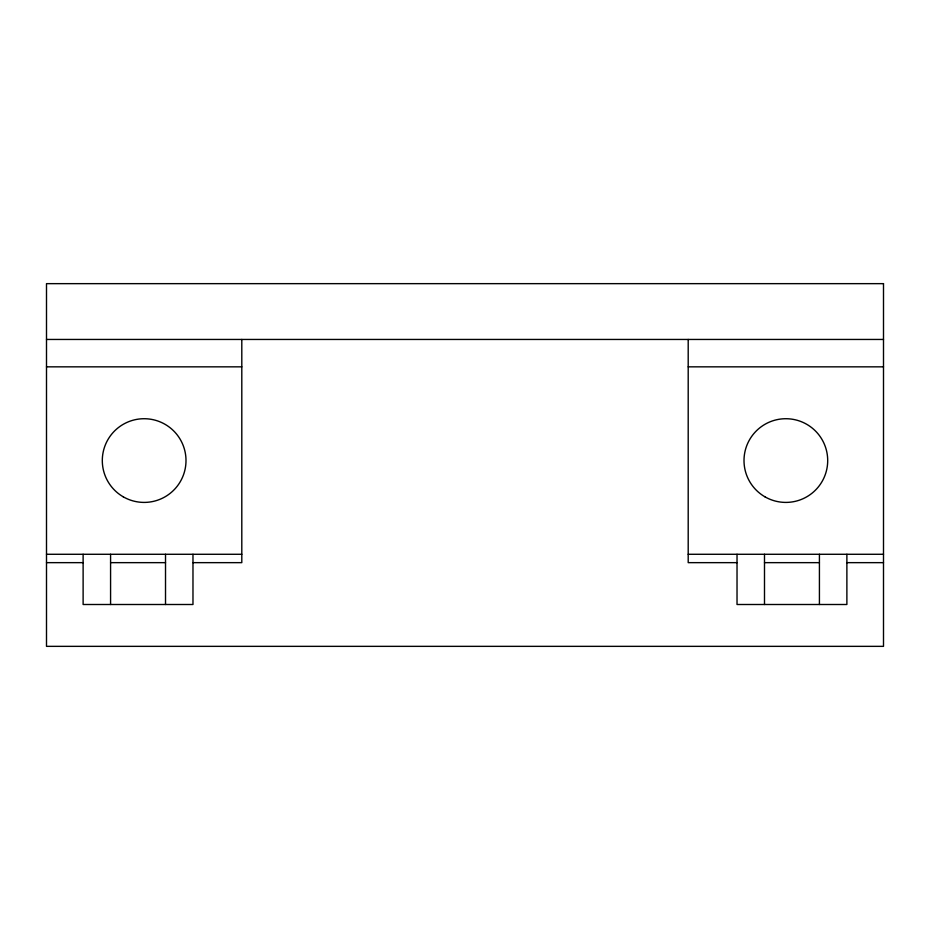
<?xml version="1.0" encoding="UTF-8"?>
<svg xmlns="http://www.w3.org/2000/svg" width="930" height="930" viewBox="0 0 930 930"><rect width="100%" height="100%" fill="white"/><g stroke="black" fill="none" stroke-linecap="round" stroke-linejoin="round"><path stroke-width="1.4" d="M46.5 339.45L883.5 339.45M46.5 366.839L241.8 366.839M688.2 366.839L883.5 366.839M46.5 554.28L241.8 554.28M688.2 554.28L883.5 554.28M46.5 562.65L83.119 562.65M110.577 562.65L165.517 562.65M192.975 562.65L241.8 562.65L241.8 339.45M737.025 562.65L688.2 562.65L688.2 339.45M764.495 562.65L819.423 562.65M846.881 562.65L883.5 562.65M846.881 554.28L846.881 604.5L737.025 604.5L737.025 554.28M819.423 554.28L819.423 604.5M764.495 554.28L764.495 604.5M192.975 554.28L192.975 604.5L83.119 604.5L83.119 554.28M165.517 554.28L165.517 604.5M110.577 554.28L110.577 604.5M883.5 283.65L46.5 283.65L46.5 646.35L883.5 646.35L883.5 283.65M123.225 496.806A41.85 41.85 0 0 0 186 460.559A41.85 41.85 0 0 0 123.225 424.324A41.85 41.85 0 0 0 123.225 496.806M764.925 496.806A41.85 41.85 0 0 0 827.7 460.559A41.85 41.85 0 0 0 764.925 424.324A41.85 41.85 0 0 0 764.925 496.806"/></g></svg>
